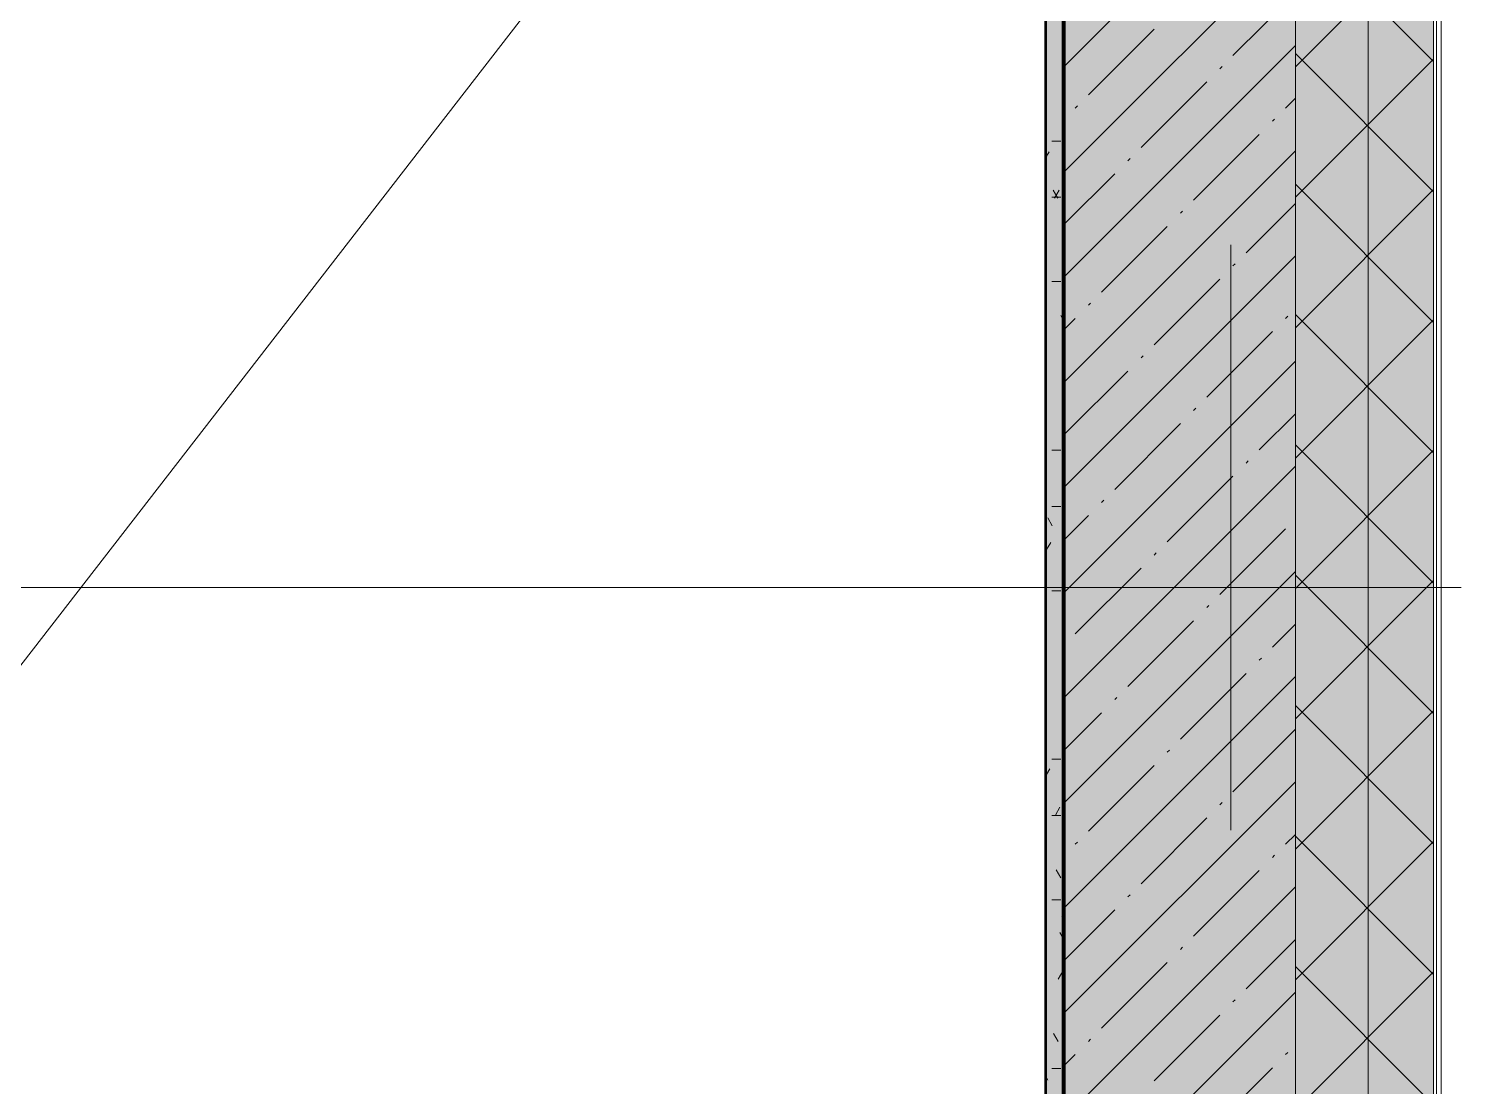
# Model space of a CAD drawing. Header units: millimetres. Extents: x -3817 to 677485, y -22715 to 103890.
# Drawn here: x 450984 to 452539, y 4978 to 6125 of the extents above; entities that cross this region are included whole.
import ezdxf

# ---------------------------------------------------------------- set-up
doc = ezdxf.new("R2010")
doc.units = ezdxf.units.MM
doc.layers.add('PDF _Геометрия', color=7, linetype='Continuous', true_color=0x1d1d1d)
doc.layers.add('PDF _Сплошная заливка', color=7, linetype='Continuous', true_color=0xffffff)

msp = doc.modelspace()

# ---------------------------------------------------------------- hatches: boundary and pattern name
at = {"layer": 'PDF _Сплошная заливка', "transparency": 33554559}
h = msp.add_hatch(color=256, dxfattribs=at)
h.paths.add_polyline_path([(452508.6, 1669), (452508.6, 9619), (452358.6, 9619), (452358.6, 1669)], flags=0)
h.paths.add_polyline_path([(452358.6, 11919), (452508.6, 11919), (452508.6, 13839), (452358.6, 13839), (452358.6, 12224.7)], flags=0)
h.paths.add_polyline_path([(452508.6, 15039), (452508.6, 23319), (452358.6, 23319), (452358.6, 15039)], flags=0)
msp.add_hatch(color=256, dxfattribs=at).paths.add_polyline_path([(452108.6, 1819), (452358.6, 1819), (452358.6, 9619), (452108.6, 9619), (452108.6, 2069)])

# ---------------------------------------------------------------- linework, layer by layer
at = {"layer": 'PDF _Геометрия', "color": 9, "lineweight": 9, "true_color": 0xc0c0c0}
for points in [[(448408.6, 2089), (448408.6, 2069), (451008.6, 2069), (451008.6, 1819), (452108.6, 1819), (452358.6, 1819), (452358.6, 9619), (452108.6, 9619), (452108.6, 9629), (452088.6, 9629), (452088.6, 2439), (451748.6, 2439), (451728.6, 2439), (451728.6, 2089)], [(452086.6, 6181.3), (452086.6, 6107.2), (452086.6, 6039.5), (452086.6, 5978.2), (452086.6, 5923.3), (452086.6, 5874.9), (452086.6, 5833), (452086.6, 5797.4), (452086.6, 5768.3), (452086.6, 5636.4), (452086.6, 5515.2), (452086.6, 5404.5), (452086.6, 5304.4), (452086.6, 5214.8), (452086.6, 5304.4), (452086.6, 5404.5), (452086.6, 5515.2), (452086.6, 5636.4), (452086.6, 5768.3), (452086.6, 5803.4), (452086.6, 5844.2), (452086.6, 5890.6), (452086.6, 5942.7), (452086.6, 6000.4), (452086.6, 6063.9), (452086.6, 6133.2)], [(452087.6, 6133.2), (452087.6, 6063.9), (452087.6, 6000.4), (452087.6, 5942.7), (452087.6, 5890.6), (452087.6, 5844.2), (452087.6, 5803.4), (452087.6, 5768.3), (452087.6, 5636.4), (452087.6, 5515.2), (452087.6, 5404.5), (452087.6, 5304.4), (452087.6, 5214.8), (452087.6, 5304.4), (452087.6, 5404.5), (452087.6, 5515.2), (452087.6, 5636.4), (452087.6, 5768.3), (452087.6, 5797.4), (452087.6, 5833), (452087.6, 5874.9), (452087.6, 5923.3), (452087.6, 5978.2), (452087.6, 6039.5), (452087.6, 6107.2), (452087.6, 6181.3)], [(452086.6, 4761.1), (452086.6, 4981.1), (452086.6, 5201.2), (452086.6, 5421.4), (452086.6, 5641.7), (452086.6, 5681.3), (452086.6, 5711.4), (452086.6, 5735.1), (452086.6, 5754.7), (452086.6, 5772.2), (452086.6, 5789), (452086.6, 5806.6), (452086.6, 5824.7), (452086.6, 5842.6), (452086.6, 5859.5), (452086.6, 5874.8), (452086.6, 5887.9), (452086.6, 5899.2), (452086.6, 5910.3), (452086.6, 5922.9), (452086.6, 5937), (452086.6, 5952), (452086.6, 5967.1), (452086.6, 5982.1), (452086.6, 5997.5), (452086.6, 6013.5), (452086.6, 6030.2), (452086.6, 6046.2), (452086.6, 6060), (452086.6, 6072), (452086.6, 6085.2), (452086.6, 6102.9), (452086.6, 6128.1)], [(452087.6, 6128.1), (452087.6, 6102.9), (452087.6, 6085.2), (452087.6, 6072), (452087.6, 6060), (452087.6, 6046.2), (452087.6, 6030.2), (452087.6, 6013.5), (452087.6, 5997.5), (452087.6, 5982.1), (452087.6, 5967.1), (452087.6, 5952), (452087.6, 5937), (452087.6, 5922.9), (452087.6, 5910.3), (452087.6, 5899.2), (452087.6, 5887.9), (452087.6, 5874.8), (452087.6, 5859.5), (452087.6, 5842.6), (452087.6, 5824.7), (452087.6, 5806.6), (452087.6, 5789), (452087.6, 5772.2), (452087.6, 5754.7), (452087.6, 5735.1), (452087.6, 5711.4), (452087.6, 5681.3), (452087.6, 5641.7), (452087.6, 5421.4), (452087.6, 5201.2), (452087.6, 4981.1), (452087.6, 4761.1)], [(452087.6, 6063), (452086.6, 6063)], [(452087.6, 6061.2), (452086.6, 6061.2)], [(452087.6, 5988.7), (452086.6, 5988.7)], [(452086.6, 5983), (452087.6, 5983)], [(452086.6, 5981.3), (452087.6, 5981.3)], [(452087.6, 5968), (452086.6, 5968)], [(452086.6, 5948.7), (452087.6, 5948.7)], [(452086.6, 5888), (452087.6, 5888)], [(452087.6, 5871.3), (452086.6, 5871.3)], [(452086.6, 5831.3), (452087.6, 5831.3)], [(452087.6, 5815.2), (452086.6, 5815.2)], [(452087.6, 5799), (452086.6, 5799)], [(452087.6, 5792.7), (452086.6, 5792.7)], [(452086.6, 5775.2), (452087.6, 5775.2)], [(452086.6, 5759), (452087.6, 5759)], [(452086.6, 5752.7), (452087.6, 5752.7)], [(452087.6, 5747.4), (452086.6, 5747.4)], [(452086.6, 5702), (452086.6, 5692.6), (452086.6, 5683.1), (452086.6, 5673.9), (452086.6, 5665.1), (452086.6, 5656.7), (452086.6, 5648.8), (452086.6, 5641.1), (452086.6, 5633.7), (452086.6, 5626.3), (452086.6, 5619), (452086.6, 5611.7), (452086.6, 5604.2), (452086.6, 5596.5), (452086.6, 5588.5), (452086.6, 5580.3), (452086.6, 5571.7), (452086.6, 5562.6), (452086.6, 5553.1), (452086.6, 5543.1), (452086.6, 5532.5), (452086.6, 5521.2), (452086.6, 5509.3), (452086.6, 5496.5), (452086.6, 5482.9), (452086.6, 5468.4), (452086.6, 5452.8), (452086.6, 5436.2), (452086.6, 5418.3), (452086.6, 5399.3), (452086.6, 5378.9), (452086.6, 5357.2), (452086.6, 5333.9), (452086.6, 5320.2), (452086.6, 5307.4), (452086.6, 5295.5), (452086.6, 5284.3), (452086.6, 5273.8), (452086.6, 5264), (452086.6, 5255), (452086.6, 5246.5), (452086.6, 5238.6), (452086.6, 5231.3), (452086.6, 5224.5), (452086.6, 5218.2), (452086.6, 5212.3), (452086.6, 5206.8), (452086.6, 5201.6), (452086.6, 5196.8), (452086.6, 5192.3), (452086.6, 5188), (452086.6, 5183.9), (452086.6, 5180), (452086.6, 5176.2), (452086.6, 5172.5), (452086.6, 5168.9), (452086.6, 5165.3), (452086.6, 5161.7), (452086.6, 5158.1), (452086.6, 5154.5), (452086.6, 5150.8), (452086.6, 5147), (452086.6, 5143.1), (452086.6, 5139), (452086.6, 5134.7), (452086.6, 5130.3), (452086.6, 5125.8), (452086.6, 5121.1), (452086.6, 5116.4), (452086.6, 5111.6), (452086.6, 5106.8), (452086.6, 5101.9), (452086.6, 5097.2), (452086.6, 5092.4), (452086.6, 5087.8)], [(452087.6, 5087.8), (452087.6, 5092.4), (452087.6, 5097.2), (452087.6, 5101.9), (452087.6, 5106.8), (452087.6, 5111.6), (452087.6, 5116.4), (452087.6, 5121.1), (452087.6, 5125.8), (452087.6, 5130.3), (452087.6, 5134.7), (452087.6, 5139), (452087.6, 5143.1), (452087.6, 5147), (452087.6, 5150.8), (452087.6, 5154.5), (452087.6, 5158.1), (452087.6, 5161.7), (452087.6, 5165.3), (452087.6, 5168.9), (452087.6, 5172.5), (452087.6, 5176.2), (452087.6, 5180), (452087.6, 5183.9), (452087.6, 5188), (452087.6, 5192.3), (452087.6, 5196.8), (452087.6, 5201.6), (452087.6, 5206.8), (452087.6, 5212.3), (452087.6, 5218.2), (452087.6, 5224.5), (452087.6, 5231.3), (452087.6, 5238.6), (452087.6, 5246.5), (452087.6, 5255), (452087.6, 5264), (452087.6, 5273.8), (452087.6, 5284.3), (452087.6, 5295.5), (452087.6, 5307.4), (452087.6, 5320.2), (452087.6, 5333.9), (452087.6, 5357.2), (452087.6, 5378.9), (452087.6, 5399.3), (452087.6, 5418.3), (452087.6, 5436.2), (452087.6, 5452.8), (452087.6, 5468.4), (452087.6, 5482.9), (452087.6, 5496.5), (452087.6, 5509.3), (452087.6, 5521.2), (452087.6, 5532.5), (452087.6, 5543.1), (452087.6, 5553.1), (452087.6, 5562.6), (452087.6, 5571.7), (452087.6, 5580.3), (452087.6, 5588.5), (452087.6, 5596.5), (452087.6, 5604.2), (452087.6, 5611.7), (452087.6, 5619), (452087.6, 5626.3), (452087.6, 5633.7), (452087.6, 5641.1), (452087.6, 5648.8), (452087.6, 5656.7), (452087.6, 5665.1), (452087.6, 5673.9), (452087.6, 5683.1), (452087.6, 5692.6), (452087.6, 5702)], [(452086.6, 4975.2), (452086.6, 4989.5), (452086.6, 5006.5), (452086.6, 5027), (452086.6, 5051.4), (452086.6, 5080.5), (452086.6, 5114.9), (452086.6, 5184.4), (452086.6, 5253.8), (452086.6, 5322.9), (452086.6, 5391.9), (452086.6, 5460.7), (452086.6, 5529.3), (452086.6, 5597.7), (452086.6, 5505.4), (452086.6, 5420.9), (452086.6, 5344.2), (452086.6, 5275.2), (452086.6, 5213.9)], [(452087.6, 5213.9), (452087.6, 5275.2), (452087.6, 5344.2), (452087.6, 5420.9), (452087.6, 5505.4), (452087.6, 5597.7), (452087.6, 5529.3), (452087.6, 5460.7), (452087.6, 5391.9), (452087.6, 5322.9), (452087.6, 5253.8), (452087.6, 5184.4), (452087.6, 5114.9), (452087.6, 5080.5), (452087.6, 5051.4), (452087.6, 5027), (452087.6, 5006.5), (452087.6, 4989.5), (452087.6, 4975.2)]]:
    msp.add_lwpolyline(points, dxfattribs=at)
at = {"layer": 'PDF _Геометрия', "color": 171, "lineweight": 70, "true_color": 0x8080ff}
msp.add_lwpolyline([(452107.6, 2089.5), (452107.6, 9629), (452106.6, 9629), (452106.6, 2089.5)], close=True, dxfattribs=at)
at = {"layer": 'PDF _Геометрия', "color": 9, "lineweight": 9, "true_color": 0xc0c0c0}
for points in [[(452108.6, 2089.5), (452108.6, 9629), (452107.6, 9629), (452107.6, 2089.5)], [(452358.6, 9619), (452358.6, 1819), (451008.6, 1819), (451008.6, 1661), (452358.6, 1661), (452511.6, 1661), (452516.6, 1661), (452516.6, 9619)], [(452086.6, 6063), (452086.6, 6061.6), (452086.6, 6057.6), (452086.6, 6051.3), (452086.6, 6043), (452086.6, 6033.3), (452086.6, 6023), (452086.6, 6012.6), (452086.6, 6003), (452086.6, 5994.7), (452086.6, 5988.4), (452086.6, 5984.4), (452086.6, 5983), (452086.6, 5984.4), (452086.6, 5988.4), (452086.6, 5994.7), (452086.6, 6003), (452086.6, 6012.6), (452086.6, 6023), (452086.6, 6033.3), (452086.6, 6043), (452086.6, 6051.3), (452086.6, 6057.6), (452086.6, 6061.6)], [(452086.6, 6063), (452086.6, 6061.6), (452086.6, 6057.6), (452086.6, 6051.3), (452086.6, 6043), (452086.6, 6033.3), (452086.6, 6023), (452086.6, 6012.6), (452086.6, 6003), (452086.6, 5994.7), (452086.6, 5988.4), (452086.6, 5984.4), (452086.6, 5983), (452086.6, 5984.4), (452086.6, 5988.4), (452086.6, 5994.7), (452086.6, 6003), (452086.6, 6012.6), (452086.6, 6023), (452086.6, 6033.3), (452086.6, 6043), (452086.6, 6051.3), (452086.6, 6057.6), (452086.6, 6061.6)], [(452087.6, 6063), (452087.6, 6061.6), (452087.6, 6057.6), (452087.6, 6051.3), (452087.6, 6043), (452087.6, 6033.3), (452087.6, 6023), (452087.6, 6012.6), (452087.6, 6003), (452087.6, 5994.7), (452087.6, 5988.4), (452087.6, 5984.4), (452087.6, 5983), (452087.6, 5984.4), (452087.6, 5988.4), (452087.6, 5994.7), (452087.6, 6003), (452087.6, 6012.6), (452087.6, 6023), (452087.6, 6033.3), (452087.6, 6043), (452087.6, 6051.3), (452087.6, 6057.6), (452087.6, 6061.6)], [(452087.6, 6063), (452087.6, 6061.6), (452087.6, 6057.6), (452087.6, 6051.3), (452087.6, 6043), (452087.6, 6033.3), (452087.6, 6023), (452087.6, 6012.6), (452087.6, 6003), (452087.6, 5994.7), (452087.6, 5988.4), (452087.6, 5984.4), (452087.6, 5983), (452087.6, 5984.4), (452087.6, 5988.4), (452087.6, 5994.7), (452087.6, 6003), (452087.6, 6012.6), (452087.6, 6023), (452087.6, 6033.3), (452087.6, 6043), (452087.6, 6051.3), (452087.6, 6057.6), (452087.6, 6061.6)], [(452086.6, 6061.2), (452086.6, 6059.9), (452086.6, 6055.9), (452086.6, 6049.5), (452086.6, 6041.2), (452086.6, 6031.6), (452086.6, 6021.2), (452086.6, 6010.9), (452086.6, 6001.3), (452086.6, 5993), (452086.6, 5986.6), (452086.6, 5982.6), (452086.6, 5981.3), (452086.6, 5982.6), (452086.6, 5986.6), (452086.6, 5993), (452086.6, 6001.3), (452086.6, 6010.9), (452086.6, 6021.2), (452086.6, 6031.6), (452086.6, 6041.2), (452086.6, 6049.5), (452086.6, 6055.9), (452086.6, 6059.9)], [(452087.6, 6061.2), (452087.6, 6059.9), (452087.6, 6055.9), (452087.6, 6049.5), (452087.6, 6041.2), (452087.6, 6031.6), (452087.6, 6021.2), (452087.6, 6010.9), (452087.6, 6001.3), (452087.6, 5993), (452087.6, 5986.6), (452087.6, 5982.6), (452087.6, 5981.3), (452087.6, 5982.6), (452087.6, 5986.6), (452087.6, 5993), (452087.6, 6001.3), (452087.6, 6010.9), (452087.6, 6021.2), (452087.6, 6031.6), (452087.6, 6041.2), (452087.6, 6049.5), (452087.6, 6055.9), (452087.6, 6059.9)], [(452086.6, 5948.7), (452086.6, 5949.4), (452086.6, 5951.4), (452086.6, 5954.6), (452086.6, 5958.7), (452086.6, 5963.5), (452086.6, 5968.7), (452086.6, 5973.9), (452086.6, 5978.7), (452086.6, 5982.8), (452086.6, 5986), (452086.6, 5988), (452086.6, 5988.7), (452086.6, 5988), (452086.6, 5986), (452086.6, 5982.8), (452086.6, 5978.7), (452086.6, 5973.9), (452086.6, 5968.7), (452086.6, 5963.5), (452086.6, 5958.7), (452086.6, 5954.6), (452086.6, 5951.4), (452086.6, 5949.4)], [(452086.6, 5988.7), (452086.6, 5988), (452086.6, 5986), (452086.6, 5982.8), (452086.6, 5978.7), (452086.6, 5973.9), (452086.6, 5968.7), (452086.6, 5963.5), (452086.6, 5958.7), (452086.6, 5954.6), (452086.6, 5951.4), (452086.6, 5949.4), (452086.6, 5948.7), (452086.6, 5949.4), (452086.6, 5951.4), (452086.6, 5954.6), (452086.6, 5958.7), (452086.6, 5963.5), (452086.6, 5968.7), (452086.6, 5973.9), (452086.6, 5978.7), (452086.6, 5982.8), (452086.6, 5986), (452086.6, 5988)], [(452087.6, 5948.7), (452087.6, 5949.4), (452087.6, 5951.4), (452087.6, 5954.6), (452087.6, 5958.7), (452087.6, 5963.5), (452087.6, 5968.7), (452087.6, 5973.9), (452087.6, 5978.7), (452087.6, 5982.8), (452087.6, 5986), (452087.6, 5988), (452087.6, 5988.7), (452087.6, 5988), (452087.6, 5986), (452087.6, 5982.8), (452087.6, 5978.7), (452087.6, 5973.9), (452087.6, 5968.7), (452087.6, 5963.5), (452087.6, 5958.7), (452087.6, 5954.6), (452087.6, 5951.4), (452087.6, 5949.4)], [(452087.6, 5988.7), (452087.6, 5988), (452087.6, 5986), (452087.6, 5982.8), (452087.6, 5978.7), (452087.6, 5973.9), (452087.6, 5968.7), (452087.6, 5963.5), (452087.6, 5958.7), (452087.6, 5954.6), (452087.6, 5951.4), (452087.6, 5949.4), (452087.6, 5948.7), (452087.6, 5949.4), (452087.6, 5951.4), (452087.6, 5954.6), (452087.6, 5958.7), (452087.6, 5963.5), (452087.6, 5968.7), (452087.6, 5973.9), (452087.6, 5978.7), (452087.6, 5982.8), (452087.6, 5986), (452087.6, 5988)], [(452086.6, 5888), (452086.6, 5889.4), (452086.6, 5893.4), (452086.6, 5899.7), (452086.6, 5908), (452086.6, 5917.7), (452086.6, 5928), (452086.6, 5938.4), (452086.6, 5948), (452086.6, 5956.3), (452086.6, 5962.7), (452086.6, 5966.7), (452086.6, 5968), (452086.6, 5966.7), (452086.6, 5962.7), (452086.6, 5956.3), (452086.6, 5948), (452086.6, 5938.4), (452086.6, 5928), (452086.6, 5917.7), (452086.6, 5908), (452086.6, 5899.7), (452086.6, 5893.4), (452086.6, 5889.4)], [(452086.6, 5968), (452086.6, 5966.7), (452086.6, 5962.7), (452086.6, 5956.3), (452086.6, 5948), (452086.6, 5938.4), (452086.6, 5928), (452086.6, 5917.7), (452086.6, 5908), (452086.6, 5899.7), (452086.6, 5893.4), (452086.6, 5889.4), (452086.6, 5888), (452086.6, 5889.4), (452086.6, 5893.4), (452086.6, 5899.7), (452086.6, 5908), (452086.6, 5917.7), (452086.6, 5928), (452086.6, 5938.4), (452086.6, 5948), (452086.6, 5956.3), (452086.6, 5962.7), (452086.6, 5966.7)], [(452087.6, 5888), (452087.6, 5889.4), (452087.6, 5893.4), (452087.6, 5899.7), (452087.6, 5908), (452087.6, 5917.7), (452087.6, 5928), (452087.6, 5938.4), (452087.6, 5948), (452087.6, 5956.3), (452087.6, 5962.7), (452087.6, 5966.7), (452087.6, 5968), (452087.6, 5966.7), (452087.6, 5962.7), (452087.6, 5956.3), (452087.6, 5948), (452087.6, 5938.4), (452087.6, 5928), (452087.6, 5917.7), (452087.6, 5908), (452087.6, 5899.7), (452087.6, 5893.4), (452087.6, 5889.4)], [(452087.6, 5968), (452087.6, 5966.7), (452087.6, 5962.7), (452087.6, 5956.3), (452087.6, 5948), (452087.6, 5938.4), (452087.6, 5928), (452087.6, 5917.7), (452087.6, 5908), (452087.6, 5899.7), (452087.6, 5893.4), (452087.6, 5889.4), (452087.6, 5888), (452087.6, 5889.4), (452087.6, 5893.4), (452087.6, 5899.7), (452087.6, 5908), (452087.6, 5917.7), (452087.6, 5928), (452087.6, 5938.4), (452087.6, 5948), (452087.6, 5956.3), (452087.6, 5962.7), (452087.6, 5966.7)], [(452086.6, 5831.3), (452086.6, 5832), (452086.6, 5834), (452086.6, 5837.1), (452086.6, 5841.3), (452086.6, 5846.1), (452086.6, 5851.3), (452086.6, 5856.5), (452086.6, 5861.3), (452086.6, 5865.4), (452086.6, 5868.6), (452086.6, 5870.6), (452086.6, 5871.3), (452086.6, 5870.6), (452086.6, 5868.6), (452086.6, 5865.4), (452086.6, 5861.3), (452086.6, 5856.5), (452086.6, 5851.3), (452086.6, 5846.1), (452086.6, 5841.3), (452086.6, 5837.1), (452086.6, 5834), (452086.6, 5832)], [(452086.6, 5871.3), (452086.6, 5870.6), (452086.6, 5868.6), (452086.6, 5865.4), (452086.6, 5861.3), (452086.6, 5856.5), (452086.6, 5851.3), (452086.6, 5846.1), (452086.6, 5841.3), (452086.6, 5837.1), (452086.6, 5834), (452086.6, 5832), (452086.6, 5831.3), (452086.6, 5832), (452086.6, 5834), (452086.6, 5837.1), (452086.6, 5841.3), (452086.6, 5846.1), (452086.6, 5851.3), (452086.6, 5856.5), (452086.6, 5861.3), (452086.6, 5865.4), (452086.6, 5868.6), (452086.6, 5870.6)], [(452087.6, 5831.3), (452087.6, 5832), (452087.6, 5834), (452087.6, 5837.1), (452087.6, 5841.3), (452087.6, 5846.1), (452087.6, 5851.3), (452087.6, 5856.5), (452087.6, 5861.3), (452087.6, 5865.4), (452087.6, 5868.6), (452087.6, 5870.6), (452087.6, 5871.3), (452087.6, 5870.6), (452087.6, 5868.6), (452087.6, 5865.4), (452087.6, 5861.3), (452087.6, 5856.5), (452087.6, 5851.3), (452087.6, 5846.1), (452087.6, 5841.3), (452087.6, 5837.1), (452087.6, 5834), (452087.6, 5832)], [(452087.6, 5871.3), (452087.6, 5870.6), (452087.6, 5868.6), (452087.6, 5865.4), (452087.6, 5861.3), (452087.6, 5856.5), (452087.6, 5851.3), (452087.6, 5846.1), (452087.6, 5841.3), (452087.6, 5837.1), (452087.6, 5834), (452087.6, 5832), (452087.6, 5831.3), (452087.6, 5832), (452087.6, 5834), (452087.6, 5837.1), (452087.6, 5841.3), (452087.6, 5846.1), (452087.6, 5851.3), (452087.6, 5856.5), (452087.6, 5861.3), (452087.6, 5865.4), (452087.6, 5868.6), (452087.6, 5870.6)], [(452086.6, 5775.2), (452086.6, 5775.9), (452086.6, 5777.9), (452086.6, 5781.1), (452086.6, 5785.2), (452086.6, 5790.1), (452086.6, 5795.2), (452086.6, 5800.4), (452086.6, 5805.2), (452086.6, 5809.4), (452086.6, 5812.6), (452086.6, 5814.6), (452086.6, 5815.2), (452086.6, 5814.6), (452086.6, 5812.6), (452086.6, 5809.4), (452086.6, 5805.2), (452086.6, 5800.4), (452086.6, 5795.2), (452086.6, 5790.1), (452086.6, 5785.2), (452086.6, 5781.1), (452086.6, 5777.9), (452086.6, 5775.9)], [(452086.6, 5815.2), (452086.6, 5814.6), (452086.6, 5812.6), (452086.6, 5809.4), (452086.6, 5805.2), (452086.6, 5800.4), (452086.6, 5795.2), (452086.6, 5790.1), (452086.6, 5785.2), (452086.6, 5781.1), (452086.6, 5777.9), (452086.6, 5775.9), (452086.6, 5775.2), (452086.6, 5775.9), (452086.6, 5777.9), (452086.6, 5781.1), (452086.6, 5785.2), (452086.6, 5790.1), (452086.6, 5795.2), (452086.6, 5800.4), (452086.6, 5805.2), (452086.6, 5809.4), (452086.6, 5812.6), (452086.6, 5814.6)], [(452087.6, 5775.2), (452087.6, 5775.9), (452087.6, 5777.9), (452087.6, 5781.1), (452087.6, 5785.2), (452087.6, 5790.1), (452087.6, 5795.2), (452087.6, 5800.4), (452087.6, 5805.2), (452087.6, 5809.4), (452087.6, 5812.6), (452087.6, 5814.6), (452087.6, 5815.2), (452087.6, 5814.6), (452087.6, 5812.6), (452087.6, 5809.4), (452087.6, 5805.2), (452087.6, 5800.4), (452087.6, 5795.2), (452087.6, 5790.1), (452087.6, 5785.2), (452087.6, 5781.1), (452087.6, 5777.9), (452087.6, 5775.9)], [(452087.6, 5815.2), (452087.6, 5814.6), (452087.6, 5812.6), (452087.6, 5809.4), (452087.6, 5805.2), (452087.6, 5800.4), (452087.6, 5795.2), (452087.6, 5790.1), (452087.6, 5785.2), (452087.6, 5781.1), (452087.6, 5777.9), (452087.6, 5775.9), (452087.6, 5775.2), (452087.6, 5775.9), (452087.6, 5777.9), (452087.6, 5781.1), (452087.6, 5785.2), (452087.6, 5790.1), (452087.6, 5795.2), (452087.6, 5800.4), (452087.6, 5805.2), (452087.6, 5809.4), (452087.6, 5812.6), (452087.6, 5814.6)], [(452086.6, 5759), (452086.6, 5759.7), (452086.6, 5761.7), (452086.6, 5764.9), (452086.6, 5769), (452086.6, 5773.9), (452086.6, 5779), (452086.6, 5784.2), (452086.6, 5789), (452086.6, 5793.2), (452086.6, 5796.4), (452086.6, 5798.3), (452086.6, 5799), (452086.6, 5798.3), (452086.6, 5796.4), (452086.6, 5793.2), (452086.6, 5789), (452086.6, 5784.2), (452086.6, 5779), (452086.6, 5773.9), (452086.6, 5769), (452086.6, 5764.9), (452086.6, 5761.7), (452086.6, 5759.7)], [(452086.6, 5799), (452086.6, 5798.3), (452086.6, 5796.4), (452086.6, 5793.2), (452086.6, 5789), (452086.6, 5784.2), (452086.6, 5779), (452086.6, 5773.9), (452086.6, 5769), (452086.6, 5764.9), (452086.6, 5761.7), (452086.6, 5759.7), (452086.6, 5759), (452086.6, 5759.7), (452086.6, 5761.7), (452086.6, 5764.9), (452086.6, 5769), (452086.6, 5773.9), (452086.6, 5779), (452086.6, 5784.2), (452086.6, 5789), (452086.6, 5793.2), (452086.6, 5796.4), (452086.6, 5798.3)], [(452087.6, 5759), (452087.6, 5759.7), (452087.6, 5761.7), (452087.6, 5764.9), (452087.6, 5769), (452087.6, 5773.9), (452087.6, 5779), (452087.6, 5784.2), (452087.6, 5789), (452087.6, 5793.2), (452087.6, 5796.4), (452087.6, 5798.3), (452087.6, 5799), (452087.6, 5798.3), (452087.6, 5796.4), (452087.6, 5793.2), (452087.6, 5789), (452087.6, 5784.2), (452087.6, 5779), (452087.6, 5773.9), (452087.6, 5769), (452087.6, 5764.9), (452087.6, 5761.7), (452087.6, 5759.7)], [(452087.6, 5799), (452087.6, 5798.3), (452087.6, 5796.4), (452087.6, 5793.2), (452087.6, 5789), (452087.6, 5784.2), (452087.6, 5779), (452087.6, 5773.9), (452087.6, 5769), (452087.6, 5764.9), (452087.6, 5761.7), (452087.6, 5759.7), (452087.6, 5759), (452087.6, 5759.7), (452087.6, 5761.7), (452087.6, 5764.9), (452087.6, 5769), (452087.6, 5773.9), (452087.6, 5779), (452087.6, 5784.2), (452087.6, 5789), (452087.6, 5793.2), (452087.6, 5796.4), (452087.6, 5798.3)], [(452086.6, 5752.7), (452086.6, 5753.4), (452086.6, 5755.4), (452086.6, 5758.5), (452086.6, 5762.7), (452086.6, 5767.5), (452086.6, 5772.7), (452086.6, 5777.8), (452086.6, 5782.7), (452086.6, 5786.8), (452086.6, 5790), (452086.6, 5792), (452086.6, 5792.7), (452086.6, 5792), (452086.6, 5790), (452086.6, 5786.8), (452086.6, 5782.7), (452086.6, 5777.8), (452086.6, 5772.7), (452086.6, 5767.5), (452086.6, 5762.7), (452086.6, 5758.5), (452086.6, 5755.4), (452086.6, 5753.4)], [(452086.6, 5792.7), (452086.6, 5792), (452086.6, 5790), (452086.6, 5786.8), (452086.6, 5782.7), (452086.6, 5777.8), (452086.6, 5772.7), (452086.6, 5767.5), (452086.6, 5762.7), (452086.6, 5758.5), (452086.6, 5755.4), (452086.6, 5753.4), (452086.6, 5752.7), (452086.6, 5753.4), (452086.6, 5755.4), (452086.6, 5758.5), (452086.6, 5762.7), (452086.6, 5767.5), (452086.6, 5772.7), (452086.6, 5777.8), (452086.6, 5782.7), (452086.6, 5786.8), (452086.6, 5790), (452086.6, 5792)], [(452087.6, 5752.7), (452087.6, 5753.4), (452087.6, 5755.4), (452087.6, 5758.5), (452087.6, 5762.7), (452087.6, 5767.5), (452087.6, 5772.7), (452087.6, 5777.8), (452087.6, 5782.7), (452087.6, 5786.8), (452087.6, 5790), (452087.6, 5792), (452087.6, 5792.7), (452087.6, 5792), (452087.6, 5790), (452087.6, 5786.8), (452087.6, 5782.7), (452087.6, 5777.8), (452087.6, 5772.7), (452087.6, 5767.5), (452087.6, 5762.7), (452087.6, 5758.5), (452087.6, 5755.4), (452087.6, 5753.4)], [(452087.6, 5792.7), (452087.6, 5792), (452087.6, 5790), (452087.6, 5786.8), (452087.6, 5782.7), (452087.6, 5777.8), (452087.6, 5772.7), (452087.6, 5767.5), (452087.6, 5762.7), (452087.6, 5758.5), (452087.6, 5755.4), (452087.6, 5753.4), (452087.6, 5752.7), (452087.6, 5753.4), (452087.6, 5755.4), (452087.6, 5758.5), (452087.6, 5762.7), (452087.6, 5767.5), (452087.6, 5772.7), (452087.6, 5777.8), (452087.6, 5782.7), (452087.6, 5786.8), (452087.6, 5790), (452087.6, 5792)], [(452087.6, 5768.3), (452086.6, 5768.3)], [(452086.6, 5668.7), (452086.6, 5672.7), (452086.6, 5679.1), (452086.6, 5687.4), (452086.6, 5697), (452086.6, 5707.4), (452086.6, 5717.7), (452086.6, 5727.4), (452086.6, 5735.7), (452086.6, 5742), (452086.6, 5746), (452086.6, 5747.4), (452086.6, 5746), (452086.6, 5742), (452086.6, 5735.7), (452086.6, 5727.4), (452086.6, 5717.7), (452086.6, 5707.4), (452086.6, 5697), (452086.6, 5687.4), (452086.6, 5679.1), (452086.6, 5672.7)], [(452086.6, 5747.4), (452086.6, 5746), (452086.6, 5742), (452086.6, 5735.7), (452086.6, 5727.4), (452086.6, 5717.7), (452086.6, 5707.4), (452086.6, 5697), (452086.6, 5687.4), (452086.6, 5679.1), (452086.6, 5672.7), (452086.6, 5668.7), (452086.6, 5672.7), (452086.6, 5679.1), (452086.6, 5687.4), (452086.6, 5697), (452086.6, 5707.4), (452086.6, 5717.7), (452086.6, 5727.4), (452086.6, 5735.7), (452086.6, 5742), (452086.6, 5746)], [(452087.6, 5668.7), (452087.6, 5672.7), (452087.6, 5679.1), (452087.6, 5687.4), (452087.6, 5697), (452087.6, 5707.4), (452087.6, 5717.7), (452087.6, 5727.4), (452087.6, 5735.7), (452087.6, 5742), (452087.6, 5746), (452087.6, 5747.4), (452087.6, 5746), (452087.6, 5742), (452087.6, 5735.7), (452087.6, 5727.4), (452087.6, 5717.7), (452087.6, 5707.4), (452087.6, 5697), (452087.6, 5687.4), (452087.6, 5679.1), (452087.6, 5672.7)], [(452087.6, 5747.4), (452087.6, 5746), (452087.6, 5742), (452087.6, 5735.7), (452087.6, 5727.4), (452087.6, 5717.7), (452087.6, 5707.4), (452087.6, 5697), (452087.6, 5687.4), (452087.6, 5679.1), (452087.6, 5672.7), (452087.6, 5668.7), (452087.6, 5672.7), (452087.6, 5679.1), (452087.6, 5687.4), (452087.6, 5697), (452087.6, 5707.4), (452087.6, 5717.7), (452087.6, 5727.4), (452087.6, 5735.7), (452087.6, 5742), (452087.6, 5746)], [(452087.6, 5087.8), (452087.6, 5702), (452086.6, 5702), (452086.6, 5087.8)], [(452086.6, 5650.3), (452086.6, 5653.5), (452086.6, 5657.6), (452086.6, 5662.4), (452086.6, 5667.6), (452086.6, 5672.8), (452086.6, 5677.6), (452086.6, 5681.8), (452086.6, 5684.9), (452086.6, 5681.8), (452086.6, 5677.6), (452086.6, 5672.8), (452086.6, 5667.6), (452086.6, 5662.4), (452086.6, 5657.6), (452086.6, 5653.5)], [(452086.6, 5684.9), (452086.6, 5681.8), (452086.6, 5677.6), (452086.6, 5672.8), (452086.6, 5667.6), (452086.6, 5662.4), (452086.6, 5657.6), (452086.6, 5653.5), (452086.6, 5650.3), (452086.6, 5653.5), (452086.6, 5657.6), (452086.6, 5662.4), (452086.6, 5667.6), (452086.6, 5672.8), (452086.6, 5677.6), (452086.6, 5681.8)], [(452087.6, 5650.3), (452087.6, 5653.5), (452087.6, 5657.6), (452087.6, 5662.4), (452087.6, 5667.6), (452087.6, 5672.8), (452087.6, 5677.6), (452087.6, 5681.8), (452087.6, 5684.9), (452087.6, 5681.8), (452087.6, 5677.6), (452087.6, 5672.8), (452087.6, 5667.6), (452087.6, 5662.4), (452087.6, 5657.6), (452087.6, 5653.5)], [(452087.6, 5684.9), (452087.6, 5681.8), (452087.6, 5677.6), (452087.6, 5672.8), (452087.6, 5667.6), (452087.6, 5662.4), (452087.6, 5657.6), (452087.6, 5653.5), (452087.6, 5650.3), (452087.6, 5653.5), (452087.6, 5657.6), (452087.6, 5662.4), (452087.6, 5667.6), (452087.6, 5672.8), (452087.6, 5677.6), (452087.6, 5681.8)], [(452086.6, 5543.3), (452086.6, 5549.3), (452086.6, 5558.8), (452086.6, 5571.2), (452086.6, 5585.7), (452086.6, 5601.2), (452086.6, 5616.8), (452086.6, 5631.2), (452086.6, 5643.6), (452086.6, 5653.2), (452086.6, 5659.2), (452086.6, 5653.2), (452086.6, 5643.6), (452086.6, 5631.2), (452086.6, 5616.8), (452086.6, 5601.2), (452086.6, 5585.7), (452086.6, 5571.2), (452086.6, 5558.8), (452086.6, 5549.3)], [(452086.6, 5659.2), (452086.6, 5653.2), (452086.6, 5643.6), (452086.6, 5631.2), (452086.6, 5616.8), (452086.6, 5601.2), (452086.6, 5585.7), (452086.6, 5571.2), (452086.6, 5558.8), (452086.6, 5549.3), (452086.6, 5543.3), (452086.6, 5549.3), (452086.6, 5558.8), (452086.6, 5571.2), (452086.6, 5585.7), (452086.6, 5601.2), (452086.6, 5616.8), (452086.6, 5631.2), (452086.6, 5643.6), (452086.6, 5653.2)], [(452087.6, 5543.3), (452087.6, 5549.3), (452087.6, 5558.8), (452087.6, 5571.2), (452087.6, 5585.7), (452087.6, 5601.2), (452087.6, 5616.8), (452087.6, 5631.2), (452087.6, 5643.6), (452087.6, 5653.2), (452087.6, 5659.2), (452087.6, 5653.2), (452087.6, 5643.6), (452087.6, 5631.2), (452087.6, 5616.8), (452087.6, 5601.2), (452087.6, 5585.7), (452087.6, 5571.2), (452087.6, 5558.8), (452087.6, 5549.3)], [(452087.6, 5659.2), (452087.6, 5653.2), (452087.6, 5643.6), (452087.6, 5631.2), (452087.6, 5616.8), (452087.6, 5601.2), (452087.6, 5585.7), (452087.6, 5571.2), (452087.6, 5558.8), (452087.6, 5549.3), (452087.6, 5543.3), (452087.6, 5549.3), (452087.6, 5558.8), (452087.6, 5571.2), (452087.6, 5585.7), (452087.6, 5601.2), (452087.6, 5616.8), (452087.6, 5631.2), (452087.6, 5643.6), (452087.6, 5653.2)], [(452086.6, 5594.8), (452086.6, 5597.9), (452086.6, 5602.1), (452086.6, 5606.9), (452086.6, 5612.1), (452086.6, 5617.2), (452086.6, 5622.1), (452086.6, 5626.2), (452086.6, 5629.4), (452086.6, 5626.2), (452086.6, 5622.1), (452086.6, 5617.2), (452086.6, 5612.1), (452086.6, 5606.9), (452086.6, 5602.1), (452086.6, 5597.9)], [(452086.6, 5629.4), (452086.6, 5626.2), (452086.6, 5622.1), (452086.6, 5617.2), (452086.6, 5612.1), (452086.6, 5606.9), (452086.6, 5602.1), (452086.6, 5597.9), (452086.6, 5594.8), (452086.6, 5597.9), (452086.6, 5602.1), (452086.6, 5606.9), (452086.6, 5612.1), (452086.6, 5617.2), (452086.6, 5622.1), (452086.6, 5626.2)], [(452087.6, 5594.8), (452087.6, 5597.9), (452087.6, 5602.1), (452087.6, 5606.9), (452087.6, 5612.1), (452087.6, 5617.2), (452087.6, 5622.1), (452087.6, 5626.2), (452087.6, 5629.4), (452087.6, 5626.2), (452087.6, 5622.1), (452087.6, 5617.2), (452087.6, 5612.1), (452087.6, 5606.9), (452087.6, 5602.1), (452087.6, 5597.9)], [(452087.6, 5629.4), (452087.6, 5626.2), (452087.6, 5622.1), (452087.6, 5617.2), (452087.6, 5612.1), (452087.6, 5606.9), (452087.6, 5602.1), (452087.6, 5597.9), (452087.6, 5594.8), (452087.6, 5597.9), (452087.6, 5602.1), (452087.6, 5606.9), (452087.6, 5612.1), (452087.6, 5617.2), (452087.6, 5622.1), (452087.6, 5626.2)], [(452086.6, 5586.3), (452086.6, 5589.5), (452086.6, 5593.7), (452086.6, 5598.5), (452086.6, 5603.7), (452086.6, 5608.8), (452086.6, 5613.7), (452086.6, 5617.8), (452086.6, 5621), (452086.6, 5617.8), (452086.6, 5613.7), (452086.6, 5608.8), (452086.6, 5603.7), (452086.6, 5598.5), (452086.6, 5593.7), (452086.6, 5589.5)], [(452086.6, 5621), (452086.6, 5617.8), (452086.6, 5613.7), (452086.6, 5608.8), (452086.6, 5603.7), (452086.6, 5598.5), (452086.6, 5593.7), (452086.6, 5589.5), (452086.6, 5586.3), (452086.6, 5589.5), (452086.6, 5593.7), (452086.6, 5598.5), (452086.6, 5603.7), (452086.6, 5608.8), (452086.6, 5613.7), (452086.6, 5617.8)], [(452087.6, 5586.3), (452087.6, 5589.5), (452087.6, 5593.7), (452087.6, 5598.5), (452087.6, 5603.7), (452087.6, 5608.8), (452087.6, 5613.7), (452087.6, 5617.8), (452087.6, 5621), (452087.6, 5617.8), (452087.6, 5613.7), (452087.6, 5608.8), (452087.6, 5603.7), (452087.6, 5598.5), (452087.6, 5593.7), (452087.6, 5589.5)], [(452087.6, 5621), (452087.6, 5617.8), (452087.6, 5613.7), (452087.6, 5608.8), (452087.6, 5603.7), (452087.6, 5598.5), (452087.6, 5593.7), (452087.6, 5589.5), (452087.6, 5586.3), (452087.6, 5589.5), (452087.6, 5593.7), (452087.6, 5598.5), (452087.6, 5603.7), (452087.6, 5608.8), (452087.6, 5613.7), (452087.6, 5617.8)], [(452086.6, 5560.8), (452086.6, 5564), (452086.6, 5568.2), (452086.6, 5573), (452086.6, 5578.2), (452086.6, 5583.3), (452086.6, 5588.2), (452086.6, 5592.3), (452086.6, 5595.5), (452086.6, 5592.3), (452086.6, 5588.2), (452086.6, 5583.3), (452086.6, 5578.2), (452086.6, 5573), (452086.6, 5568.2), (452086.6, 5564)], [(452086.6, 5595.5), (452086.6, 5592.3), (452086.6, 5588.2), (452086.6, 5583.3), (452086.6, 5578.2), (452086.6, 5573), (452086.6, 5568.2), (452086.6, 5564), (452086.6, 5560.8), (452086.6, 5564), (452086.6, 5568.2), (452086.6, 5573), (452086.6, 5578.2), (452086.6, 5583.3), (452086.6, 5588.2), (452086.6, 5592.3)], [(452087.6, 5560.8), (452087.6, 5564), (452087.6, 5568.2), (452087.6, 5573), (452087.6, 5578.2), (452087.6, 5583.3), (452087.6, 5588.2), (452087.6, 5592.3), (452087.6, 5595.5), (452087.6, 5592.3), (452087.6, 5588.2), (452087.6, 5583.3), (452087.6, 5578.2), (452087.6, 5573), (452087.6, 5568.2), (452087.6, 5564)], [(452087.6, 5595.5), (452087.6, 5592.3), (452087.6, 5588.2), (452087.6, 5583.3), (452087.6, 5578.2), (452087.6, 5573), (452087.6, 5568.2), (452087.6, 5564), (452087.6, 5560.8), (452087.6, 5564), (452087.6, 5568.2), (452087.6, 5573), (452087.6, 5578.2), (452087.6, 5583.3), (452087.6, 5588.2), (452087.6, 5592.3)], [(452086.6, 5526.3), (452086.6, 5523.1), (452086.6, 5519), (452086.6, 5514.1), (452086.6, 5509), (452086.6, 5503.8), (452086.6, 5499), (452086.6, 5494.8), (452086.6, 5491.7), (452086.6, 5494.8), (452086.6, 5499), (452086.6, 5503.8), (452086.6, 5509), (452086.6, 5514.1), (452086.6, 5519), (452086.6, 5523.1)], [(452086.6, 5490.9), (452086.6, 5494), (452086.6, 5498.2), (452086.6, 5503), (452086.6, 5508.2), (452086.6, 5513.4), (452086.6, 5518.2), (452086.6, 5522.3), (452086.6, 5525.5), (452086.6, 5522.3), (452086.6, 5518.2), (452086.6, 5513.4), (452086.6, 5508.2), (452086.6, 5503), (452086.6, 5498.2), (452086.6, 5494)], [(452086.6, 5443.7), (452086.6, 5447.7), (452086.6, 5454), (452086.6, 5462.3), (452086.6, 5471.9), (452086.6, 5482.3), (452086.6, 5492.7), (452086.6, 5502.3), (452086.6, 5510.6), (452086.6, 5516.9), (452086.6, 5520.9), (452086.6, 5516.9), (452086.6, 5510.6), (452086.6, 5502.3), (452086.6, 5492.7), (452086.6, 5482.3), (452086.6, 5471.9), (452086.6, 5462.3), (452086.6, 5454), (452086.6, 5447.7)], [(452086.6, 5520.9), (452086.6, 5516.9), (452086.6, 5510.6), (452086.6, 5502.3), (452086.6, 5492.7), (452086.6, 5482.3), (452086.6, 5471.9), (452086.6, 5462.3), (452086.6, 5454), (452086.6, 5447.7), (452086.6, 5443.7), (452086.6, 5447.7), (452086.6, 5454), (452086.6, 5462.3), (452086.6, 5471.9), (452086.6, 5482.3), (452086.6, 5492.7), (452086.6, 5502.3), (452086.6, 5510.6), (452086.6, 5516.9)], [(452087.6, 5526.3), (452087.6, 5523.1), (452087.6, 5519), (452087.6, 5514.1), (452087.6, 5509), (452087.6, 5503.8), (452087.6, 5499), (452087.6, 5494.8), (452087.6, 5491.7), (452087.6, 5494.8), (452087.6, 5499), (452087.6, 5503.8), (452087.6, 5509), (452087.6, 5514.1), (452087.6, 5519), (452087.6, 5523.1)], [(452087.6, 5490.9), (452087.6, 5494), (452087.6, 5498.2), (452087.6, 5503), (452087.6, 5508.2), (452087.6, 5513.4), (452087.6, 5518.2), (452087.6, 5522.3), (452087.6, 5525.5), (452087.6, 5522.3), (452087.6, 5518.2), (452087.6, 5513.4), (452087.6, 5508.2), (452087.6, 5503), (452087.6, 5498.2), (452087.6, 5494)], [(452087.6, 5443.7), (452087.6, 5447.7), (452087.6, 5454), (452087.6, 5462.3), (452087.6, 5471.9), (452087.6, 5482.3), (452087.6, 5492.7), (452087.6, 5502.3), (452087.6, 5510.6), (452087.6, 5516.9), (452087.6, 5520.9), (452087.6, 5516.9), (452087.6, 5510.6), (452087.6, 5502.3), (452087.6, 5492.7), (452087.6, 5482.3), (452087.6, 5471.9), (452087.6, 5462.3), (452087.6, 5454), (452087.6, 5447.7)], [(452087.6, 5520.9), (452087.6, 5516.9), (452087.6, 5510.6), (452087.6, 5502.3), (452087.6, 5492.7), (452087.6, 5482.3), (452087.6, 5471.9), (452087.6, 5462.3), (452087.6, 5454), (452087.6, 5447.7), (452087.6, 5443.7), (452087.6, 5447.7), (452087.6, 5454), (452087.6, 5462.3), (452087.6, 5471.9), (452087.6, 5482.3), (452087.6, 5492.7), (452087.6, 5502.3), (452087.6, 5510.6), (452087.6, 5516.9)], [(452086.6, 5430.8), (452086.6, 5434), (452086.6, 5438.1), (452086.6, 5442.9), (452086.6, 5448.1), (452086.6, 5453.3), (452086.6, 5458.1), (452086.6, 5462.2), (452086.6, 5465.4), (452086.6, 5462.2), (452086.6, 5458.1), (452086.6, 5453.3), (452086.6, 5448.1), (452086.6, 5442.9), (452086.6, 5438.1), (452086.6, 5434)], [(452086.6, 5465.4), (452086.6, 5462.2), (452086.6, 5458.1), (452086.6, 5453.3), (452086.6, 5448.1), (452086.6, 5442.9), (452086.6, 5438.1), (452086.6, 5434), (452086.6, 5430.8), (452086.6, 5434), (452086.6, 5438.1), (452086.6, 5442.9), (452086.6, 5448.1), (452086.6, 5453.3), (452086.6, 5458.1), (452086.6, 5462.2)], [(452087.6, 5430.8), (452087.6, 5434), (452087.6, 5438.1), (452087.6, 5442.9), (452087.6, 5448.1), (452087.6, 5453.3), (452087.6, 5458.1), (452087.6, 5462.2), (452087.6, 5465.4), (452087.6, 5462.2), (452087.6, 5458.1), (452087.6, 5453.3), (452087.6, 5448.1), (452087.6, 5442.9), (452087.6, 5438.1), (452087.6, 5434)], [(452087.6, 5465.4), (452087.6, 5462.2), (452087.6, 5458.1), (452087.6, 5453.3), (452087.6, 5448.1), (452087.6, 5442.9), (452087.6, 5438.1), (452087.6, 5434), (452087.6, 5430.8), (452087.6, 5434), (452087.6, 5438.1), (452087.6, 5442.9), (452087.6, 5448.1), (452087.6, 5453.3), (452087.6, 5458.1), (452087.6, 5462.2)]]:
    msp.add_lwpolyline(points, close=True, dxfattribs=at)
at = {"layer": 'PDF _Геометрия', "color": 7, "lineweight": 9}
for points in [[(452511.6, 9619), (452511.6, 1666), (452508.6, 1666), (452358.6, 1666), (451008.6, 1666)], [(452508.6, 9619), (452508.6, 1669), (452358.6, 1669), (451008.6, 1669)], [(451008.6, 1740), (452437.6, 1740), (452437.6, 9619)], [(452108.6, 2089), (452108.6, 9619), (452108.6, 2440)]]:
    msp.add_lwpolyline(points, dxfattribs=at)
at = {"layer": 'PDF _Геометрия', "color": 250, "lineweight": 9, "true_color": 0x3c3c3c}
msp.add_lwpolyline([(452074.5, 6853.2), (451859.5, 6640.2), (451921.9, 6591.9), (452074.5, 6853.2), (450528.2, 4857.6), (449919.7, 4857.6)], dxfattribs=at)
at = {"layer": 'PDF _Геометрия', "lineweight": 9}
for points in [[(452108.6, 6084.9), (452358.6, 6334.9)], [(452508.6, 6089.5), (452358.6, 6239.5)], [(452358.6, 6083.7), (452508.6, 6233.7)], [(452108.6, 5970.8), (452358.6, 6220.8)], [(452290.9, 6096.1), (452358.6, 6163.8)], [(452134.1, 6053.3), (452205.3, 6124.6)], [(452108.6, 5856.8), (452358.6, 6106.8)], [(452508.6, 5948.1), (452358.6, 6098.1)], [(452276.6, 6081.8), (452279, 6084.2)], [(452358.6, 5942.3), (452508.6, 6092.3)], [(452191.1, 5996.3), (452262.4, 6067.5)], [(452347.9, 6039), (452358.6, 6049.8)], [(452119.8, 6039), (452122.2, 6041.4)], [(452333.6, 6024.8), (452336, 6027.1)], [(452248.1, 5939.2), (452319.4, 6010.5)], [(452108.6, 5742.7), (452358.6, 5992.7)], [(452176.8, 5982), (452179.2, 5984.4)], [(452108.6, 5913.8), (452162.6, 5967.8)], [(452508.6, 5806.7), (452358.6, 5956.7)], [(452358.6, 5800.9), (452508.6, 5950.9)], [(452233.8, 5925), (452236.2, 5927.4)], [(452305.1, 5882.2), (452358.6, 5935.7)], [(452148.3, 5839.4), (452219.6, 5910.7)], [(452108.6, 5628.7), (452358.6, 5878.7)], [(452290.9, 5868), (452293.2, 5870.3)], [(452205.3, 5782.4), (452276.6, 5853.7)], [(452134.1, 5825.2), (452136.4, 5827.6)], [(452347.9, 5810.9), (452350.3, 5813.3)], [(452508.6, 5665.3), (452358.6, 5815.3)], [(452108.6, 5799.8), (452119.8, 5810.9)], [(452358.6, 5659.5), (452508.6, 5809.5)], [(452262.4, 5725.4), (452333.6, 5796.7)], [(452191.1, 5768.2), (452193.5, 5770.5)], [(452108.6, 5514.6), (452358.6, 5764.6)], [(452108.6, 5685.7), (452176.8, 5753.9)], [(452248.1, 5711.1), (452250.5, 5713.5)], [(452319.4, 5668.4), (452358.6, 5707.6)], [(452162.6, 5625.6), (452233.8, 5696.9)], [(452508.6, 5523.9), (452358.6, 5673.9)], [(452358.6, 5518.1), (452508.6, 5668.1)], [(452108.6, 5400.6), (452358.6, 5650.6)], [(452305.1, 5654.1), (452307.5, 5656.5)], [(452219.6, 5568.6), (452290.9, 5639.9)], [(452148.3, 5611.3), (452150.7, 5613.7)], [(452108.6, 5571.7), (452134.1, 5597.1)], [(452276.6, 5511.6), (452347.9, 5582.8)], [(452205.3, 5554.3), (452207.7, 5556.7)], [(452108.6, 5286.5), (452358.6, 5536.5)], [(452119.8, 5468.8), (452191.1, 5540.1)], [(452508.6, 5382.4), (452358.6, 5532.4)], [(452358.6, 5376.6), (452508.6, 5526.6)], [(452262.4, 5497.3), (452264.7, 5499.7)], [(452176.8, 5411.8), (452248.1, 5483)], [(452333.6, 5454.5), (452358.6, 5479.5)], [(452319.4, 5440.3), (452321.8, 5442.6)], [(452233.8, 5354.7), (452305.1, 5426)], [(452108.6, 5172.5), (452358.6, 5422.5)], [(452162.6, 5397.5), (452164.9, 5399.9)], [(452108.6, 5343.6), (452148.3, 5383.2)], [(452508.6, 5241), (452358.6, 5391)], [(452358.6, 5235.2), (452508.6, 5385.2)], [(452290.9, 5297.7), (452358.6, 5365.5)], [(452219.6, 5340.5), (452222, 5342.9)], [(452134.1, 5254.9), (452205.3, 5326.2)], [(452108.6, 5058.5), (452358.6, 5308.5)], [(452276.6, 5283.5), (452279, 5285.8)], [(452191.1, 5197.9), (452262.4, 5269.2)], [(452119.8, 5240.7), (452122.2, 5243.1)], [(452347.9, 5240.7), (452358.6, 5251.4)], [(452508.6, 5099.6), (452358.6, 5249.6)], [(452358.6, 5093.8), (452508.6, 5243.8)], [(452333.6, 5226.4), (452336, 5228.8)], [(452248.1, 5140.9), (452319.4, 5212.2)], [(452108.6, 4944.4), (452358.6, 5194.4)], [(452176.8, 5183.7), (452179.2, 5186)], [(452108.6, 5115.5), (452162.6, 5169.4)], [(452305.1, 5083.9), (452358.6, 5137.4)], [(452233.8, 5126.6), (452236.2, 5129)], [(452148.3, 5041.1), (452219.6, 5112.4)], [(452508.6, 4958.2), (452358.6, 5108.2)], [(452358.6, 4952.4), (452508.6, 5102.4)], [(452108.6, 4830.4), (452358.6, 5080.4)], [(452290.9, 5069.6), (452293.2, 5072)], [(452205.3, 4984.1), (452276.6, 5055.4)], [(452134.1, 5026.8), (452136.4, 5029.2)], [(452108.6, 5001.4), (452119.8, 5012.6)], [(452347.9, 5012.6), (452350.3, 5015)], [(452262.4, 4927.1), (452333.6, 4998.3)]]:
    msp.add_lwpolyline(points, dxfattribs=at)
at = {"layer": 'PDF _Геометрия', "color": 253, "lineweight": 9, "true_color": 0x9b9b9b}
for points in [[(452094.2, 6003.3), (452104.3, 6003.3)], [(452091.3, 5991.6), (452088.6, 5987)], [(452094.2, 5942.4), (452104.3, 5942.4)], [(452100.9, 5941.5), (452095.8, 5950.2)], [(452102.4, 5949.9), (452097.4, 5941.2)], [(452108.6, 5899.8), (452108.5, 5899.6)], [(452094.2, 5850.9), (452104.3, 5850.9)], [(452108.6, 5806.2), (452104, 5814.2)], [(452094.2, 5668), (452104.3, 5668)], [(452094.2, 5607.1), (452104.3, 5607.1)], [(452094.9, 5586.1), (452089.9, 5594.8)], [(452093.2, 5568.1), (452088.6, 5560.3)], [(452094.2, 5515.6), (452104.3, 5515.6)], [(452094.2, 5332.8), (452104.3, 5332.8)], [(452092.1, 5322.4), (452088.6, 5316.5)], [(452094.2, 5271.8), (452104.3, 5271.8)], [(452103.2, 5280.8), (452098.2, 5272.1)], [(452104.2, 5204.3), (452099.1, 5213)], [(452094.2, 5180.4), (452104.3, 5180.4)], [(452108.6, 5168.2), (452105.3, 5162.4)], [(452108.2, 5136.3), (452103.2, 5145)], [(452106.2, 5103.1), (452101.2, 5094.4)], [(452108.6, 5074.7), (452107.3, 5077)], [(452101.2, 5026.6), (452096.1, 5035.3)], [(452094.2, 4997.5), (452104.3, 4997.5)], [(452090, 4985), (452088.6, 4987.4)]]:
    msp.add_lwpolyline(points, dxfattribs=at)
at = {"layer": 'PDF _Геометрия', "color": 253, "lineweight": 9, "true_color": 0xaaaaaa}
for points in [[(452288.6, 5255.9), (452288.6, 5890.9)], [(447842.7, 5519), (450038.6, 5519), (452538.6, 5519)]]:
    msp.add_lwpolyline(points, dxfattribs=at)
at = {"layer": 'PDF _Сплошная заливка', "lineweight": 35, "transparency": 33554559}
msp.add_solid([(452108.6, 2089), (452108.6, 9629), (452088.6, 2089), (452088.6, 9629)], dxfattribs=at)

doc.saveas('drawing.dxf')
